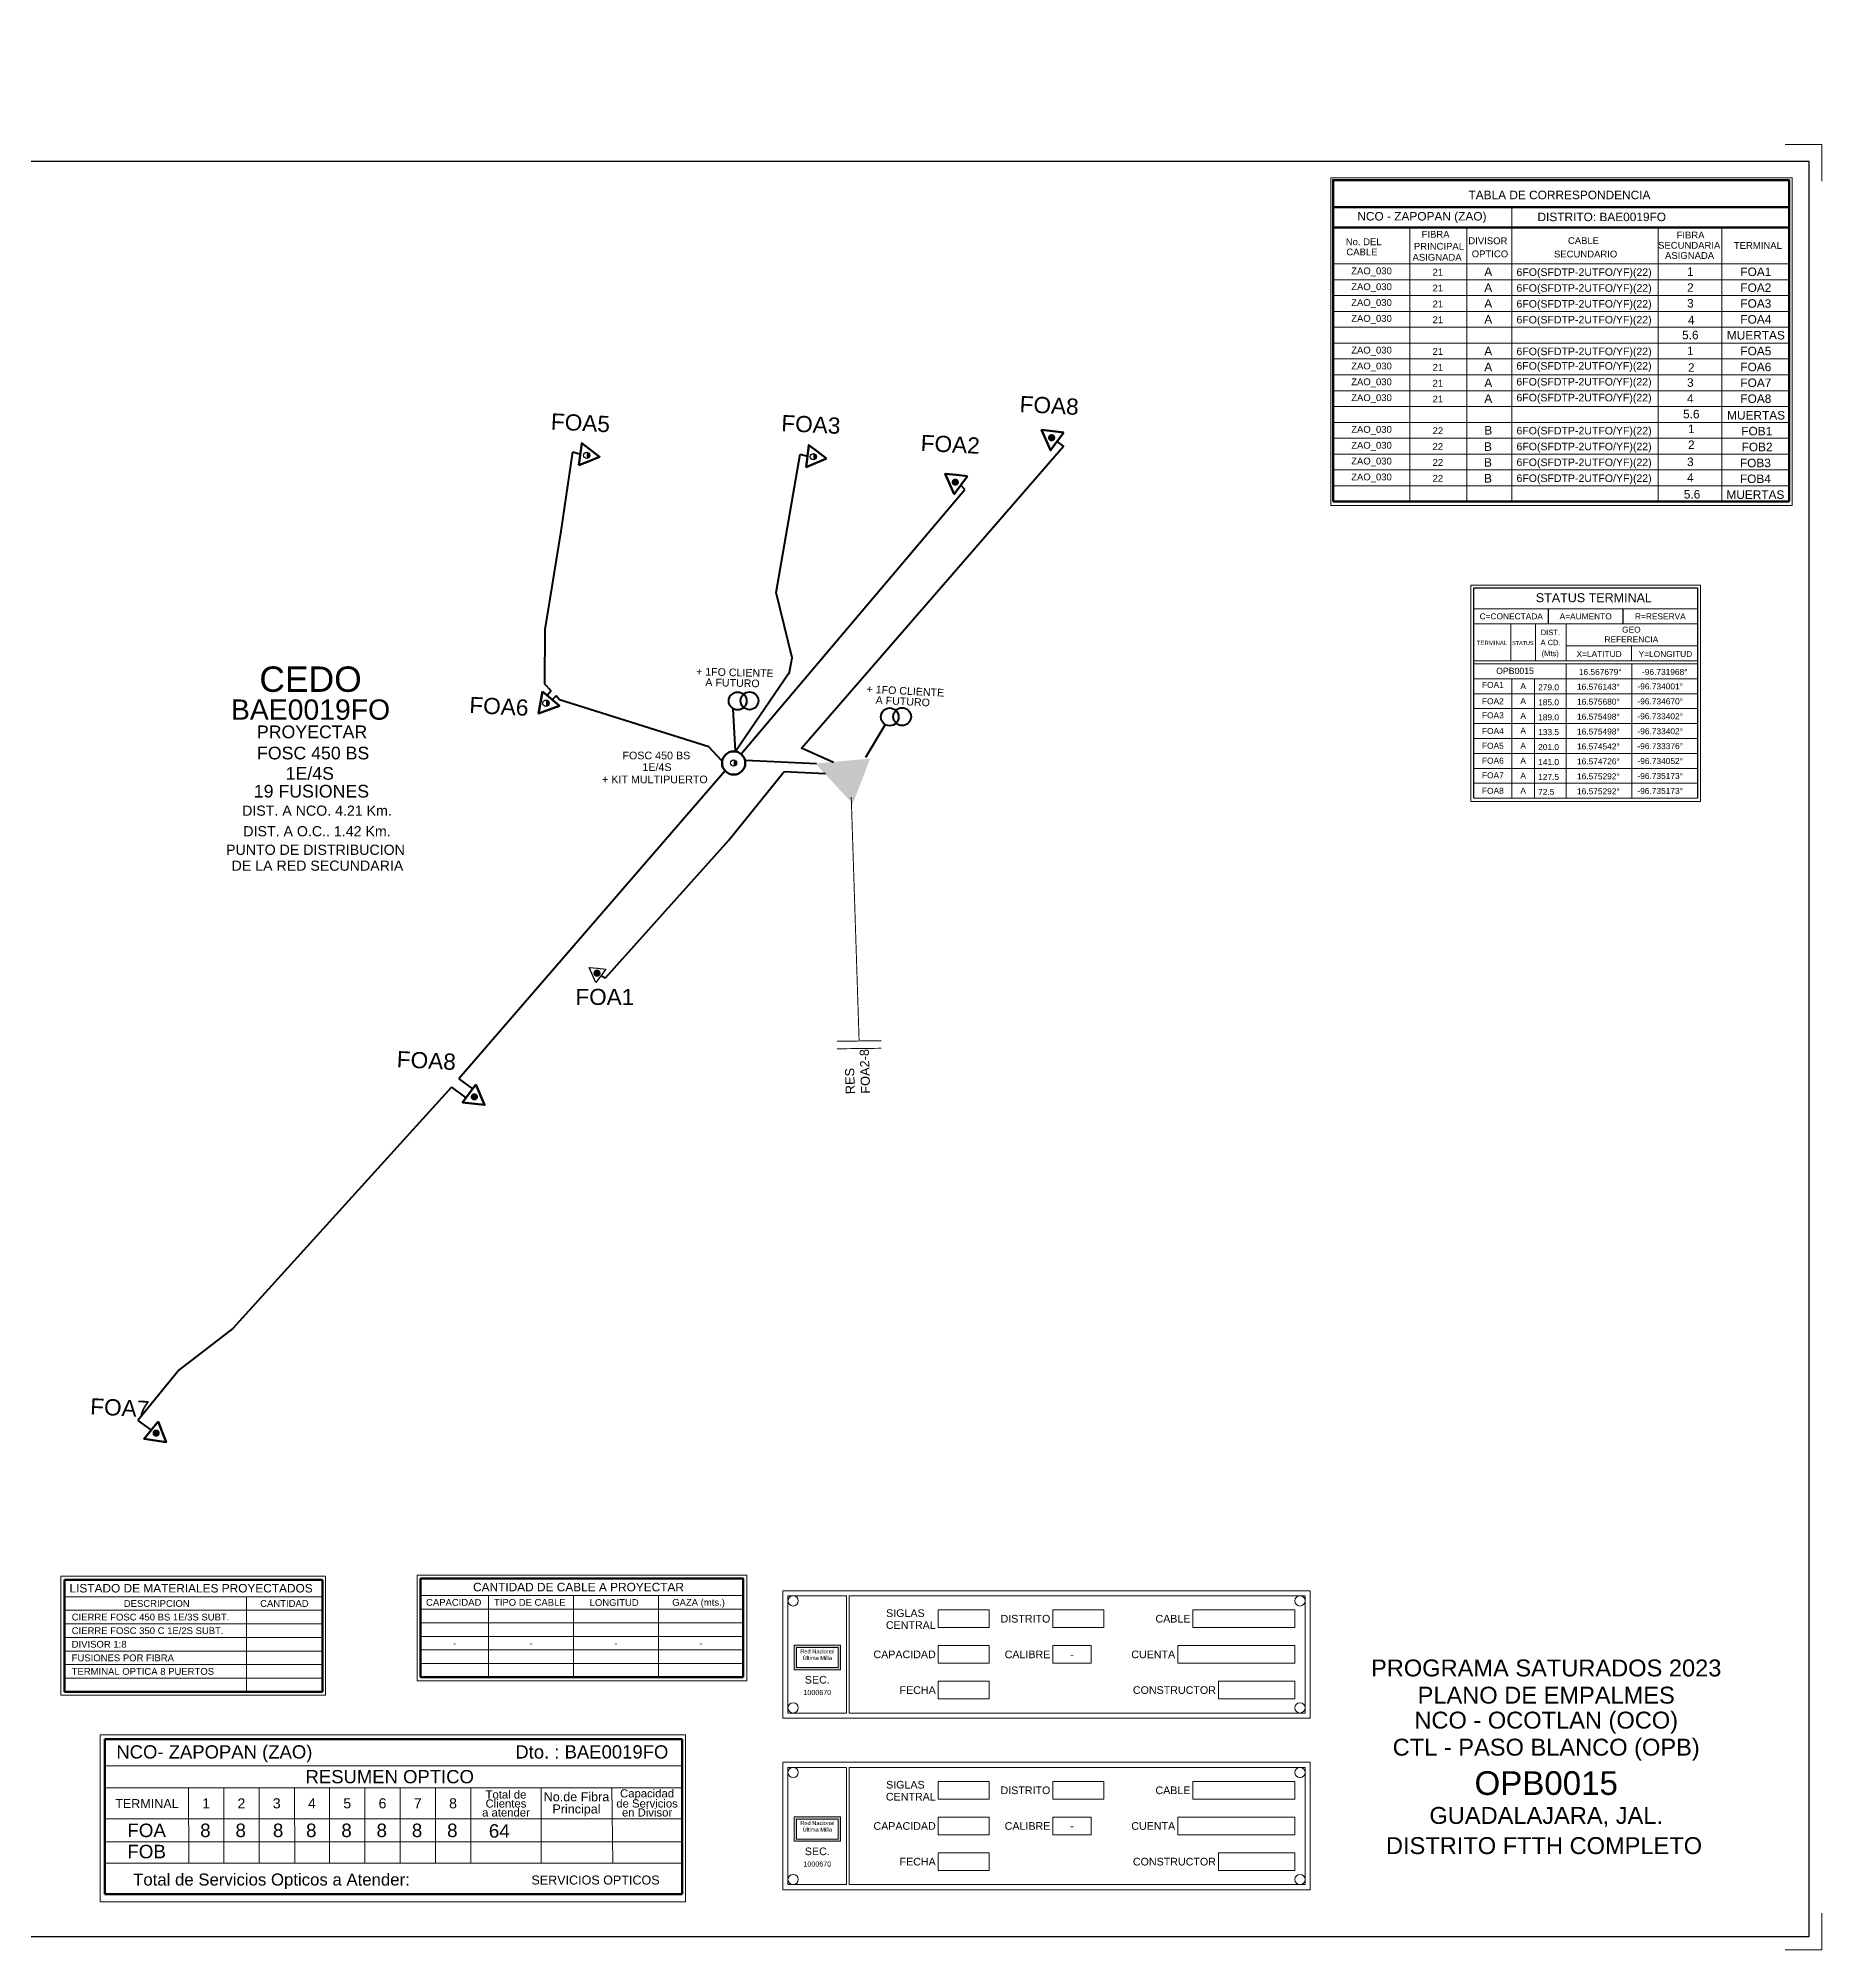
# Model space of a CAD drawing. Header units: millimetres. Extents: x -3867 to -351, y 1591 to 3666.
# Drawn here: x -2594 to -2067, y 1599 to 2164 of the extents above; entities that cross this region are included whole.
import ezdxf
from ezdxf.enums import TextEntityAlignment as Align

# ---------------------------------------------------------------- set-up
doc = ezdxf.new("R2010")
doc.units = ezdxf.units.MM
doc.linetypes.add('TLSIGC_007', pattern=[28, 10, -1, 10, -1, 2, -1, 2, -1])
for name, color, linetype, lineweight in [('APUNTADOR  DE DATOS EXISTENTE', 82, 'Continuous', 20), ('APUNTADOR  DE DATOS PROYECTADA', 1, 'Continuous', 20), ('CABLE EXISTENTE SUBTERRANEO PRINCIPAL', 82, 'Continuous', 40), ('CABLE EXISTENTE SUBTERRANEO SECUNDARIO', 82, 'Continuous', 40), ('CABLE PROYECTADO SUBTERRANEO  SECUNDARIO', 1, 'Continuous', 80), ('CAJA DE EMPALMES EXISTENTE PRINCIPAL', 82, 'Continuous', 30), ('CENTRAL', 6, 'Continuous', 5), ('DISTRITO', 42, 'TLSIGC_007', 60), ('EMPALME PROYECTADO PRINCIPAL', 1, 'Continuous', 5), ('GAZA PROYECTADA', 1, 'Continuous', 60), ('LINEAS DE REFERENCIA Y ACOTACION', 160, 'Continuous', 9), ('MARCO DE CONSTRUCCION', 7, 'Continuous', 5), ('MARCO Y LINEAS DE DATOS', 150, 'Continuous', 20), ('POSTE DE ENERGIA ELECTRICA', 82, 'Continuous', 30), ('POSTES EXISTENTES SECUNDARIOS', 82, 'Continuous', 30), ('TERMINAL EXISTENTE EN POSTE', 82, 'Continuous', 30), ('TERMINAL PROYECTADA EN POSTE', 1, 'Continuous', 60), ('TERMINAL PROYECTADA EN POZO', 1, 'Continuous', 60)]:
    doc.layers.add(name, color=color, linetype=linetype, lineweight=lineweight)
doc.layers.add('CABLE PROYECTADO SUBTERRANEO', color=1, linetype='Continuous')
doc.styles.add('PLACA', font='arial.ttf')
doc.styles.get("Standard").update_dxf_attribs({"font": 'arial.ttf'})

msp = doc.modelspace()

# ---------------------------------------------------------------- hatches: boundary and pattern name
at = {"layer": 'CAJA DE EMPALMES EXISTENTE PRINCIPAL', "lineweight": 25}
h = msp.add_hatch(color=256, dxfattribs=at)
h.dxf.hatch_style = 1
h.paths.add_polyline_path([(-2347.98, 1950.82), (-2364.17, 1949.39), (-2353.14, 1937.45)])
at = {"layer": 'MARCO Y LINEAS DE DATOS', "linetype": 'Continuous', "lineweight": 9}
h = msp.add_hatch(color=256, dxfattribs=at)
h.dxf.hatch_style = 1
h.paths.add_polyline_path([(-2370.44, 1688.64), (-2370.44, 1681.39), (-2356.8, 1681.39), (-2356.8, 1688.64)])
h.paths.add_polyline_path([(-2357.46, 1682.06), (-2369.78, 1682.06), (-2369.78, 1687.98), (-2357.46, 1687.98)], flags=16)
h.paths.add_polyline_path([(-2368.76, 2163.87), (-2358.49, 2163.87), (-2358.49, 2162), (-2368.76, 2162)], flags=9)
h.paths.add_polyline_path([(-2368.53, 2162.22), (-2358.69, 2162.22), (-2358.69, 2160.03), (-2368.53, 2160.03)], flags=9)
h = msp.add_hatch(color=256, dxfattribs=at)
h.dxf.hatch_style = 1
h.paths.add_polyline_path([(-2370.44, 1637.9), (-2370.44, 1630.65), (-2356.8, 1630.65), (-2356.8, 1637.9)])
h.paths.add_polyline_path([(-2357.46, 1631.31), (-2369.78, 1631.31), (-2369.78, 1637.23), (-2357.46, 1637.23)], flags=16)
h.paths.add_polyline_path([(-2368.76, 2113.12), (-2358.49, 2113.12), (-2358.49, 2111.26), (-2368.76, 2111.26)], flags=9)
h.paths.add_polyline_path([(-2368.53, 2111.48), (-2358.69, 2111.48), (-2358.69, 2109.29), (-2368.53, 2109.29)], flags=9)
at = {"layer": 'POSTE DE ENERGIA ELECTRICA'}
for points in [[(-2431.81, 2041.47), (-2431.68, 2041.47), (-2431.56, 2041.44), (-2431.47, 2041.41), (-2431.36, 2041.36), (-2431.23, 2041.27), (-2431.15, 2041.2), (-2431.07, 2041.11), (-2431.01, 2041.01), (-2430.96, 2040.91), (-2430.92, 2040.82), (-2430.89, 2040.71), (-2430.88, 2040.59), (-2430.88, 2040.52), (-2430.89, 2040.39), (-2430.92, 2040.27), (-2430.98, 2040.12), (-2431.04, 2040.02), (-2431.12, 2039.92), (-2431.21, 2039.83), (-2431.28, 2039.78), (-2431.36, 2039.73), (-2431.49, 2039.67), (-2431.61, 2039.63), (-2431.72, 2039.61), (-2431.81, 2039.61)], [(-2364.79, 2041.07), (-2364.67, 2041.06), (-2364.55, 2041.03), (-2364.45, 2041), (-2364.34, 2040.95), (-2364.21, 2040.87), (-2364.13, 2040.8), (-2364.05, 2040.71), (-2363.99, 2040.61), (-2363.94, 2040.5), (-2363.9, 2040.42), (-2363.88, 2040.31), (-2363.86, 2040.19), (-2363.86, 2040.11), (-2363.87, 2039.99), (-2363.9, 2039.86), (-2363.96, 2039.72), (-2364.03, 2039.62), (-2364.1, 2039.52), (-2364.19, 2039.43), (-2364.26, 2039.38), (-2364.34, 2039.33), (-2364.47, 2039.27), (-2364.6, 2039.23), (-2364.7, 2039.21), (-2364.79, 2039.2)], [(-2443.89, 1968.15), (-2443.77, 1968.14), (-2443.65, 1968.11), (-2443.55, 1968.08), (-2443.45, 1968.03), (-2443.31, 1967.94), (-2443.23, 1967.87), (-2443.16, 1967.78), (-2443.09, 1967.69), (-2443.04, 1967.58), (-2443.01, 1967.5), (-2442.98, 1967.39), (-2442.96, 1967.26), (-2442.97, 1967.19), (-2442.97, 1967.07), (-2443, 1966.94), (-2443.06, 1966.8), (-2443.13, 1966.7), (-2443.2, 1966.6), (-2443.29, 1966.51), (-2443.37, 1966.46), (-2443.44, 1966.4), (-2443.57, 1966.34), (-2443.7, 1966.31), (-2443.81, 1966.29), (-2443.89, 1966.28)], [(-2388.35, 1950.46), (-2388.23, 1950.45), (-2388.11, 1950.42), (-2388.01, 1950.39), (-2387.91, 1950.35), (-2387.77, 1950.26), (-2387.69, 1950.19), (-2387.62, 1950.1), (-2387.55, 1950), (-2387.5, 1949.89), (-2387.47, 1949.81), (-2387.44, 1949.7), (-2387.42, 1949.58), (-2387.43, 1949.5), (-2387.43, 1949.38), (-2387.46, 1949.25), (-2387.52, 1949.11), (-2387.59, 1949.01), (-2387.66, 1948.91), (-2387.75, 1948.82), (-2387.83, 1948.77), (-2387.9, 1948.72), (-2388.03, 1948.66), (-2388.16, 1948.62), (-2388.27, 1948.6), (-2388.35, 1948.59)]]:
    msp.add_hatch(color=256, dxfattribs=at).paths.add_polyline_path(points)
at = {"layer": 'POSTES EXISTENTES SECUNDARIOS'}
h = msp.add_hatch(color=1, dxfattribs=at)
edge = h.paths.add_edge_path()
edge.add_arc((-2294.31, 2045.73), 1.08, 0, 360)
h = msp.add_hatch(color=256, dxfattribs=at)
edge = h.paths.add_edge_path()
edge.add_arc((-2322.81, 2032.57), 1.08, 350.7705, 710.7705)
h = msp.add_hatch(color=256, dxfattribs=at)
edge = h.paths.add_edge_path()
edge.add_arc((-2428.77, 1887.38), 1.08, 0, 360)
h = msp.add_hatch(color=256, dxfattribs=at)
edge = h.paths.add_edge_path()
edge.add_arc((-2465.05, 1850.81), 1.08, 50.786, 410.786)
h = msp.add_hatch(color=256, dxfattribs=at)
edge = h.paths.add_edge_path()
edge.add_arc((-2559.17, 1751.36), 1.08, 47.9332, 407.9332)

# ---------------------------------------------------------------- linework, layer by layer
at = {"linetype": 'Continuous', "lineweight": 30}
for p, q in [((-2147.32, 1990.69), (-2147.32, 1995.1)), ((-2125.31, 1990.69), (-2125.31, 1995.1))]:
    msp.add_line(p, q, dxfattribs=at)
msp.add_lwpolyline([(-2169.39, 1939.1), (-2169.4, 2001.29), (-2103.25, 2001.29), (-2103.25, 1939.1)], dxfattribs=at)
at = {"color": 7, "linetype": 'Continuous', "lineweight": 20}
for points in [[(-2373.79, 1667.09), (-2217.84, 1667.09), (-2217.84, 1704.76), (-2373.79, 1704.76)], [(-2373.79, 1616.34), (-2217.84, 1616.34), (-2217.84, 1654.01), (-2373.79, 1654.01)]]:
    msp.add_lwpolyline(points, close=True, dxfattribs=at)
at = {"color": 5, "linetype": 'Continuous', "lineweight": 15}
for points in [[(-2354.96, 1668.59), (-2372.29, 1668.59), (-2372.29, 1703.25), (-2354.96, 1703.25)], [(-2354.21, 1668.59), (-2219.35, 1668.59), (-2219.35, 1703.25), (-2354.21, 1703.25)], [(-2327.84, 1699.11), (-2312.77, 1699.11), (-2312.77, 1693.83), (-2327.84, 1693.83)], [(-2293.94, 1699.11), (-2278.87, 1699.11), (-2278.87, 1693.83), (-2293.94, 1693.83)], [(-2252.5, 1699.11), (-2222.36, 1699.11), (-2222.36, 1693.83), (-2252.5, 1693.83)], [(-2327.84, 1688.56), (-2312.77, 1688.56), (-2312.77, 1683.28), (-2327.84, 1683.28)], [(-2293.94, 1688.56), (-2282.63, 1688.56), (-2282.63, 1683.28), (-2293.94, 1683.28)], [(-2257.02, 1688.56), (-2222.36, 1688.56), (-2222.36, 1683.28), (-2257.02, 1683.28)], [(-2327.84, 1678.01), (-2312.77, 1678.01), (-2312.77, 1672.74), (-2327.84, 1672.74)], [(-2244.97, 1678.01), (-2222.36, 1678.01), (-2222.36, 1672.74), (-2244.97, 1672.74)], [(-2354.96, 1617.85), (-2372.29, 1617.85), (-2372.29, 1652.51), (-2354.96, 1652.51)], [(-2354.21, 1617.85), (-2219.35, 1617.85), (-2219.35, 1652.51), (-2354.21, 1652.51)], [(-2327.84, 1648.36), (-2312.77, 1648.36), (-2312.77, 1643.09), (-2327.84, 1643.09)], [(-2293.94, 1648.36), (-2278.87, 1648.36), (-2278.87, 1643.09), (-2293.94, 1643.09)], [(-2252.5, 1648.36), (-2222.36, 1648.36), (-2222.36, 1643.09), (-2252.5, 1643.09)], [(-2327.84, 1637.81), (-2312.77, 1637.81), (-2312.77, 1632.54), (-2327.84, 1632.54)], [(-2293.94, 1637.81), (-2282.63, 1637.81), (-2282.63, 1632.54), (-2293.94, 1632.54)], [(-2257.02, 1637.81), (-2222.36, 1637.81), (-2222.36, 1632.54), (-2257.02, 1632.54)], [(-2327.84, 1627.27), (-2312.77, 1627.27), (-2312.77, 1621.99), (-2327.84, 1621.99)], [(-2244.97, 1627.27), (-2222.36, 1627.27), (-2222.36, 1621.99), (-2244.97, 1621.99)]]:
    msp.add_lwpolyline(points, close=True, dxfattribs=at)
for centre in [(-2370.78, 1701.74), (-2370.78, 1670.1), (-2370.78, 1651), (-2370.78, 1619.36)]:
    msp.add_circle(centre, 1.51, dxfattribs=at)
at = {"color": 5, "linetype": 'Continuous', "lineweight": 0}
for centre in [(-2220.86, 1701.74), (-2220.86, 1670.1), (-2220.86, 1651), (-2220.86, 1619.36)]:
    msp.add_circle(centre, 1.51, dxfattribs=at)
at = {"layer": 'CABLE EXISTENTE SUBTERRANEO PRINCIPAL', "lineweight": 20, "ltscale": 8, "const_width": 0.283}
for points in [[(-2353.58, 1939.45), (-2353.58, 1939.45), (-2351.25, 1867.32)], [(-2344.7, 1867.4), (-2357.79, 1867.24)], [(-2344.67, 1865.17), (-2357.76, 1865.01)]]:
    msp.add_lwpolyline(points, dxfattribs=at)
at = {"layer": 'CABLE EXISTENTE SUBTERRANEO SECUNDARIO'}
for p, q in [((-2389.88, 1926.66), (-2373.4, 1947.05)), ((-2373.4, 1947.05), (-2361.23, 1946.45))]:
    msp.add_line(p, q, dxfattribs=at)
for points in [[(-2389.88, 1926.66), (-2426.35, 1885.87)], [(-2426.35, 1885.87), (-2427.66, 1886.59)]]:
    msp.add_lwpolyline(points, dxfattribs=at)
at = {"layer": 'CABLE PROYECTADO SUBTERRANEO  SECUNDARIO', "lineweight": 40, "ltscale": 8}
for points in [[(-2442.32, 1970.85), (-2444.22, 1972.82), (-2444.09, 1989.06), (-2439.41, 2018.1), (-2435.9, 2041.51)], [(-2435.9, 2041.51), (-2433.68, 2040.87)], [(-2371.94, 1975.91), (-2371.06, 1980.6), (-2375.74, 1999.92), (-2368.72, 2040.9)], [(-2368.72, 2040.9), (-2366.53, 2040.29)], [(-2358.8, 1949.67), (-2368.29, 1953.9), (-2290.78, 2043.23), (-2292.68, 2044.63)], [(-2386.14, 1952.21), (-2319.96, 2030.42)], [(-2319.96, 2030.42), (-2321.17, 2031.73)], [(-2387.78, 1953.07), (-2371.9, 1976.33)], [(-2442.32, 1970.85), (-2443.51, 1969.53)], [(-2440.9, 1969.37), (-2442.08, 1968.21)], [(-2391.99, 1950.23), (-2395.74, 1954.35), (-2439.83, 1968.25), (-2440.9, 1969.37)], [(-2363.85, 1949.24), (-2384.86, 1950.29)], [(-2390.82, 1947.23), (-2469.68, 1856.12)], [(-2469.68, 1856.12), (-2465.63, 1853.13)], [(-2471.84, 1853.66), (-2536.48, 1782.29), (-2552.4, 1770.11), (-2564.58, 1755.13)], [(-2471.84, 1853.66), (-2467.57, 1850.48)], [(-2564.58, 1755.13), (-2560.63, 1752.28)]]:
    msp.add_lwpolyline(points, dxfattribs=at)
at = {"layer": 'EMPALME PROYECTADO PRINCIPAL', "lineweight": 100, "ltscale": 8}
msp.add_circle((-2388.35, 1949.53), 3.44, dxfattribs=at)
at = {"layer": 'GAZA PROYECTADA', "lineweight": 40, "ltscale": 8}
for points in [[(-2387.78, 1953.07), (-2388.55, 1965.53)], [(-2349.27, 1951.21), (-2343.59, 1960.83)]]:
    msp.add_lwpolyline(points, dxfattribs=at)
for centre in [(-2387.16, 1967.88), (-2383.68, 1967.93), (-2342.19, 1963.17), (-2338.53, 1963.23)]:
    msp.add_circle(centre, 2.63, dxfattribs=at)
at = {"layer": 'MARCO DE CONSTRUCCION', "color": 7, "linetype": 'Continuous', "lineweight": 50}
for p, q in [((-2211.09, 2113.89), (-2076.18, 2113.89)), ((-2211.09, 2107.85), (-2076.18, 2107.85)), ((-2211.09, 2026.82), (-2076.18, 2026.82)), ((-2586.32, 1708), (-2510, 1708)), ((-2586.32, 1674.86), (-2586.32, 1708)), ((-2510, 1708), (-2510, 1674.86)), ((-2586.32, 1674.86), (-2510, 1674.86)), ((-2403.54, 1660.81), (-2574.36, 1660.81)), ((-2574.36, 1660.81), (-2574.36, 1614.99)), ((-2403.54, 1614.99), (-2403.54, 1660.81)), ((-2574.36, 1614.99), (-2403.54, 1614.99))]:
    msp.add_line(p, q, dxfattribs=at)
at = {"layer": 'MARCO DE CONSTRUCCION'}
for p, q in [((-2158.18, 2113.89), (-2158.18, 2026.82)), ((-2188.32, 2107.85), (-2188.32, 2026.82)), ((-2171.53, 2107.85), (-2171.53, 2026.82)), ((-2114.94, 2107.85), (-2114.94, 2026.82)), ((-2096.07, 2107.85), (-2096.07, 2026.82)), ((-2211.09, 2097.13), (-2081.16, 2097.13)), ((-2211.09, 2097.13), (-2076.18, 2097.13)), ((-2211.09, 2092.45), (-2081.16, 2092.45)), ((-2211.09, 2092.45), (-2076.18, 2092.45)), ((-2211.09, 2087.76), (-2076.18, 2087.76)), ((-2211.09, 2083.07), (-2076.18, 2083.07)), ((-2211.09, 2078.38), (-2076.18, 2078.38)), ((-2211.09, 2073.7), (-2076.18, 2073.7)), ((-2211.09, 2069.01), (-2076.18, 2069.01)), ((-2211.09, 2064.32), (-2076.18, 2064.32)), ((-2211.09, 2059.63), (-2081.16, 2059.63)), ((-2211.09, 2059.63), (-2076.18, 2059.63)), ((-2211.09, 2054.94), (-2076.18, 2054.94)), ((-2211.09, 2050.26), (-2076.18, 2050.26)), ((-2211.09, 2045.57), (-2076.18, 2045.57)), ((-2211.09, 2040.88), (-2076.18, 2040.88)), ((-2211.09, 2036.19), (-2076.18, 2036.19)), ((-2211.09, 2031.5), (-2076.18, 2031.5)), ((-2211.76, 2025.68), (-2075.33, 2025.68)), ((-2169.42, 1990.69), (-2103.25, 1990.69)), ((-2169.41, 1995.1), (-2103.24, 1995.1)), ((-2158.5, 1990.69), (-2158.5, 1979.73)), ((-2151.21, 1990.69), (-2151.21, 1979.73)), ((-2142.12, 1990.69), (-2142.12, 1979.73)), ((-2169.4, 1979.73), (-2103.25, 1979.73)), ((-2169.4, 1978.85), (-2103.25, 1978.85)), ((-2148.99, 1979.73), (-2148.99, 1979.73)), ((-2142.12, 1984.15), (-2103.25, 1984.15)), ((-2142.1, 1978.85), (-2142.1, 1939.1)), ((-2122.85, 1984.15), (-2122.85, 1979.73)), ((-2122.67, 1939.1), (-2122.67, 1978.85)), ((-2122.67, 1978.85), (-2103.25, 1978.85)), ((-2122.67, 1974.87), (-2122.67, 1978.85)), ((-2169.4, 1974.43), (-2103.25, 1974.43)), ((-2158.21, 1974.43), (-2158.21, 1939.1)), ((-2151.47, 1939.1), (-2151.47, 1974.43)), ((-2103.25, 1974.43), (-2122.67, 1974.43)), ((-2169.4, 1970.01), (-2103.25, 1970.01)), ((-2169.4, 1965.6), (-2103.25, 1965.6)), ((-2169.4, 1961.18), (-2103.25, 1961.18)), ((-2169.4, 1956.77), (-2103.25, 1956.77)), ((-2169.4, 1952.35), (-2103.25, 1952.35)), ((-2169.4, 1947.93), (-2103.25, 1947.93)), ((-2142.1, 1944.87), (-2142.1, 1939.1)), ((-2122.67, 1939.1), (-2122.67, 1944.87)), ((-2169.4, 1943.52), (-2103.25, 1943.52)), ((-2169.39, 1939.1), (-2103.25, 1939.1)), ((-2158.21, 1940.45), (-2158.21, 1939.1)), ((-2151.47, 1939.1), (-2151.47, 1940.45)), ((-2170.31, 1938.18), (-2102.37, 1938.18))]:
    msp.add_line(p, q, dxfattribs=at)
at = {"layer": 'MARCO DE CONSTRUCCION', "color": 7, "linetype": 'Continuous', "lineweight": 5}
for p, q in [((-2587.32, 1709.01), (-2517.01, 1709.01)), ((-2587.32, 1709.01), (-2509.07, 1709.01)), ((-2587.32, 1673.85), (-2587.32, 1709.01)), ((-2586.32, 1708), (-2516, 1708)), ((-2509.07, 1709.01), (-2509.07, 1673.85)), ((-2480.93, 1708.34), (-2385.51, 1708.34)), ((-2586.32, 1702.98), (-2510, 1702.98)), ((-2480.93, 1703.31), (-2385.51, 1703.31)), ((-2460.84, 1703.31), (-2460.84, 1679.2)), ((-2435.73, 1703.31), (-2435.73, 1679.2)), ((-2410.62, 1703.31), (-2410.62, 1679.2)), ((-2586.32, 1698.96), (-2516, 1698.96)), ((-2586.32, 1698.96), (-2516, 1698.96)), ((-2586.32, 1698.96), (-2510, 1698.96)), ((-2480.93, 1699.29), (-2385.51, 1699.29)), ((-2480.93, 1699.29), (-2385.51, 1699.29)), ((-2586.32, 1694.95), (-2516, 1694.95)), ((-2586.32, 1694.95), (-2516, 1694.95)), ((-2586.32, 1694.95), (-2510, 1694.95)), ((-2586.32, 1690.93), (-2510, 1690.93)), ((-2480.93, 1695.28), (-2385.51, 1695.28)), ((-2480.93, 1691.26), (-2385.51, 1691.26)), ((-2586.32, 1686.91), (-2510, 1686.91)), ((-2480.93, 1687.24), (-2385.51, 1687.24)), ((-2586.32, 1682.89), (-2510, 1682.89)), ((-2480.93, 1683.22), (-2385.51, 1683.22)), ((-2480.93, 1683.22), (-2385.51, 1683.22)), ((-2480.93, 1679.2), (-2385.51, 1679.2)), ((-2509.07, 1673.85), (-2587.32, 1673.85)), ((-2586.32, 1678.87), (-2510, 1678.87)), ((-2575.69, 1662.14), (-2402.57, 1662.14)), ((-2575.69, 1612.76), (-2575.69, 1662.14)), ((-2402.57, 1662.14), (-2402.57, 1612.76)), ((-2402.57, 1612.76), (-2575.69, 1612.76))]:
    msp.add_line(p, q, dxfattribs=at)
at = {"layer": 'MARCO DE CONSTRUCCION', "color": 0, "linetype": 'Continuous', "lineweight": 5}
msp.add_line((-2532.49, 1702.98), (-2532.49, 1674.86), dxfattribs=at)
at = {"layer": 'MARCO DE CONSTRUCCION', "color": 7, "linetype": 'Continuous'}
for p, q in [((-2574.36, 1652.98), (-2403.54, 1652.98)), ((-2574.36, 1646.46), (-2403.54, 1646.46)), ((-2549.51, 1624.23), (-2549.59, 1646.46)), ((-2539.16, 1624.23), (-2539.16, 1646.46)), ((-2528.72, 1624.23), (-2528.72, 1646.46)), ((-2518.12, 1624.23), (-2518.29, 1646.46)), ((-2507.86, 1624.23), (-2507.86, 1646.46)), ((-2497.43, 1624.23), (-2497.43, 1646.46)), ((-2487, 1624.23), (-2487, 1646.46)), ((-2476.57, 1624.23), (-2476.57, 1646.46)), ((-2466.13, 1624.23), (-2466.13, 1646.46)), ((-2445.27, 1624.23), (-2445.27, 1646.46)), ((-2424.1, 1624.23), (-2424.41, 1646.46)), ((-2574.36, 1637.29), (-2403.54, 1637.29)), ((-2574.36, 1630.5), (-2403.54, 1630.5)), ((-2574.36, 1624.23), (-2403.54, 1624.23))]:
    msp.add_line(p, q, dxfattribs=at)
at = {"layer": 'MARCO DE CONSTRUCCION'}
for points in [[(-2077.35, 2132.42), (-2066.53, 2132.42), (-2066.53, 2121.6)], [(-2211.76, 2025.68), (-2211.76, 2122.58), (-2075.33, 2122.58), (-2075.33, 2025.68)], [(-2077.35, 1598.57), (-2066.53, 1598.57), (-2066.53, 1609.39)]]:
    msp.add_lwpolyline(points, dxfattribs=at)
at = {"layer": 'MARCO DE CONSTRUCCION', "color": 7, "linetype": 'Continuous', "lineweight": 30}
msp.add_lwpolyline([(-2870.15, 1864.96), (-2891.72, 1864.96), (-2891.72, 1602.5), (-2870.15, 1602.5), (-2870.15, 1864.96), (-2870.15, 1602.5), (-2070.22, 1602.5), (-2070.22, 2127.42), (-2880.93, 2127.42), (-2880.93, 1864.96)], dxfattribs=at)
at = {"layer": 'MARCO DE CONSTRUCCION', "color": 7, "linetype": 'Continuous', "lineweight": 50}
msp.add_lwpolyline([(-2211.09, 2026.82), (-2211.09, 2121.91), (-2076.18, 2121.91), (-2076.18, 2026.82)], dxfattribs=at)
at = {"layer": 'MARCO DE CONSTRUCCION', "color": 7, "linetype": 'Continuous', "lineweight": 5}
msp.add_lwpolyline([(-2170.31, 1938.18), (-2170.28, 2002.17), (-2102.36, 2002.17), (-2102.37, 1938.18)], dxfattribs=at)
msp.add_lwpolyline([(-2384.5, 1709.34), (-2384.5, 1678.15), (-2481.94, 1678.15), (-2481.94, 1709.34)], close=True, dxfattribs=at)
at = {"layer": 'MARCO DE CONSTRUCCION', "color": 7, "linetype": 'Continuous', "lineweight": 50}
msp.add_lwpolyline([(-2385.51, 1679.2), (-2480.93, 1679.2), (-2480.93, 1708.34), (-2385.51, 1708.34)], close=True, dxfattribs=at)
at = {"layer": 'MARCO Y LINEAS DE DATOS', "linetype": 'Continuous', "lineweight": 9}
for points in [[(-2370.44, 1688.64), (-2356.8, 1688.64), (-2356.8, 1681.39), (-2370.44, 1681.39)], [(-2357.46, 1682.06), (-2369.78, 1682.06), (-2369.78, 1687.98), (-2357.46, 1687.98)], [(-2370.44, 1637.9), (-2356.8, 1637.9), (-2356.8, 1630.65), (-2370.44, 1630.65)], [(-2357.46, 1631.31), (-2369.78, 1631.31), (-2369.78, 1637.23), (-2357.46, 1637.23)]]:
    msp.add_lwpolyline(points, close=True, dxfattribs=at)
at = {"layer": 'POSTE DE ENERGIA ELECTRICA'}
for centre in [(-2431.81, 2040.54), (-2364.79, 2040.14), (-2443.89, 1967.21), (-2388.35, 1949.53)]:
    msp.add_circle(centre, 0.932, dxfattribs=at)
at = {"layer": 'TERMINAL EXISTENTE EN POSTE'}
msp.add_lwpolyline([(-2426.21, 1888.58), (-2429.12, 1884.59), (-2431.13, 1889.1), (-2428.66, 1888.84), (-2426.21, 1888.58)], dxfattribs=at)
at = {"layer": 'TERMINAL PROYECTADA EN POSTE'}
for points in [[(-2290.71, 2047.27), (-2294.65, 2042), (-2297.26, 2048.03), (-2293.98, 2047.65), (-2290.71, 2047.27)], [(-2434.14, 2037.62), (-2433.22, 2044.12), (-2428.03, 2040.08), (-2431.09, 2038.84), (-2434.14, 2037.62)], [(-2360.87, 2039.62), (-2366.9, 2037.02), (-2366.15, 2043.55), (-2363.5, 2041.58), (-2360.87, 2039.62)], [(-2319.23, 2034.37), (-2323.12, 2029.08), (-2325.77, 2035.09), (-2322.49, 2034.73), (-2319.23, 2034.37)], [(-2444.92, 1970.64), (-2439.9, 1966.41), (-2446.07, 1964.16), (-2445.5, 1967.41), (-2444.92, 1970.64)], [(-2464.65, 1854.46), (-2462.01, 1848.44), (-2468.54, 1849.14), (-2466.6, 1851.81), (-2464.65, 1854.46)], [(-2558.56, 1754.82), (-2556.22, 1748.68), (-2562.71, 1749.71), (-2560.63, 1752.28), (-2558.56, 1754.82)]]:
    msp.add_lwpolyline(points, dxfattribs=at)

# ---------------------------------------------------------------- texts
at = {"color": 7, "linetype": 'Continuous', "lineweight": 0, "style": 'PLACA'}
for s, height, p in [('SIGLAS', 2.26, (-2331.86, 1698.12)), ('DISTRITO', 2.26, (-2294.69, 1696.47)), ('CABLE', 2.26, (-2253.25, 1696.47)), ('CENTRAL', 2.26, (-2328.59, 1694.59)), ('CAPACIDAD', 2.26, (-2328.59, 1685.92)), ('CALIBRE', 2.26, (-2294.69, 1685.92)), ('CUENTA', 2.26, (-2257.77, 1685.92)), ('FECHA', 2.26, (-2328.59, 1675.37)), ('CONSTRUCTOR', 2.2602, (-2245.72, 1675.37)), ('SIGLAS', 2.26, (-2331.86, 1647.38)), ('DISTRITO', 2.26, (-2294.69, 1645.73)), ('CABLE', 2.26, (-2253.25, 1645.73)), ('CENTRAL', 2.26, (-2328.59, 1643.84)), ('CAPACIDAD', 2.26, (-2328.59, 1635.18)), ('CALIBRE', 2.26, (-2294.69, 1635.18)), ('CUENTA', 2.26, (-2257.77, 1635.18)), ('FECHA', 2.26, (-2328.59, 1624.63)), ('CONSTRUCTOR', 2.2602, (-2245.72, 1624.63))]:
    msp.add_text(s, height=height, dxfattribs=at).set_placement(p, align=Align.MIDDLE_RIGHT)
at = {"color": 7, "linetype": 'Continuous'}
for s, p in [('Red Nacional', (-2363.62, 1686.83)), ('Última Milla', (-2363.62, 1685.02)), ('Red Nacional', (-2363.62, 1636.08)), ('Última Milla', (-2363.62, 1634.27))]:
    msp.add_text(s, height=1.2054, dxfattribs=at).set_placement(p, align=Align.MIDDLE)
at = {"color": 7, "linetype": 'Continuous', "lineweight": 0, "style": 'PLACA'}
for s, height, p in [('-', 2.26, (-2288.28, 1685.92)), ('SEC.', 2.26, (-2363.62, 1678.43)), ('1000670', 1.507, (-2363.62, 1674.66)), ('-', 2.26, (-2288.28, 1635.18)), ('SEC.', 2.26, (-2363.62, 1627.68)), ('1000670', 1.507, (-2363.62, 1623.92))]:
    msp.add_text(s, height=height, dxfattribs=at).set_placement(p, align=Align.MIDDLE)
at = {"layer": 'APUNTADOR  DE DATOS EXISTENTE', "color": 1, "linetype": 'Continuous'}
for s, height, p in [('FOA', 3.984, (-2561.98, 1633.89)), ('8', 3.98, (-2534.15, 1633.89)), ('8', 3.98, (-2523.08, 1633.89)), ('8', 3.98, (-2513.29, 1633.89)), ('8', 3.98, (-2502.86, 1633.89)), ('8', 3.98, (-2492.43, 1633.89)), ('8', 3.98, (-2481.99, 1633.89)), ('8', 3.98, (-2471.56, 1633.89)), ('FOB', 3.984, (-2561.98, 1627.62))]:
    msp.add_text(s, height=height, dxfattribs=at).set_placement(p, align=Align.MIDDLE)
at = {"layer": 'APUNTADOR  DE DATOS EXISTENTE', "color": 3, "linetype": 'Continuous'}
msp.add_text('8', height=3.98, dxfattribs=at).set_placement((-2544.59, 1633.89), align=Align.MIDDLE)
at = {"layer": 'APUNTADOR  DE DATOS EXISTENTE', "color": 1, "linetype": 'Continuous'}
msp.add_text('64', height=3.984, dxfattribs=at).set_placement((-2457.67, 1633.72), align=Align.MIDDLE_CENTER)
at = {"layer": 'APUNTADOR  DE DATOS PROYECTADA'}
msp.add_text('CEDO', height=7.506, rotation=0, dxfattribs=at).set_placement((-2513.5, 1974.33), align=Align.MIDDLE)
for s, height, p in [('FOSC 450 BS', 2.2676, (-2421.26, 1950.62)), ('+ KIT MULTIPUERTO', 2.2676, (-2427.27, 1943.54)), ('1E/4S', 2.268, (-2415.36, 1947.18))]:
    msp.add_text(s, height=height, dxfattribs=at).set_placement(p)
at = {"layer": 'CABLE PROYECTADO SUBTERRANEO'}
for s, height, p in [('ZAO_030', 2.009, (-2199.7, 2094.79)), ('21', 2.009, (-2180.08, 2094.69)), ('A', 2.51, (-2165.17, 2094.79)), ('1', 2.51, (-2105.4, 2094.85)), ('FOA1', 2.511, (-2086.03, 2094.79)), ('ZAO_030', 2.009, (-2199.7, 2090.1)), ('ZAO_030', 2.009, (-2199.7, 2085.42)), ('21', 2.009, (-2180.08, 2090)), ('21', 2.009, (-2180.08, 2085.31)), ('A', 2.51, (-2165.17, 2090.1)), ('A', 2.51, (-2165.17, 2085.42)), ('3', 2.51, (-2105.4, 2085.48)), ('2', 2.51, (-2105.4, 2090.16)), ('FOA2', 2.511, (-2086.03, 2090.1)), ('FOA3', 2.511, (-2086.03, 2085.42)), ('ZAO_030', 2.009, (-2199.7, 2080.73)), ('21', 2.009, (-2180.08, 2080.62)), ('A', 2.51, (-2165.17, 2080.73)), ('4', 2.51, (-2105.12, 2080.56)), ('FOA4', 2.511, (-2086.03, 2080.73)), ('5.6', 2.511, (-2105.4, 2076.1)), ('MUERTAS', 2.511, (-2086.03, 2076.04)), ('ZAO_030', 2.009, (-2199.7, 2071.35)), ('21', 2.009, (-2180.08, 2071.25)), ('A', 2.51, (-2165.17, 2071.35)), ('1', 2.51, (-2105.4, 2071.41)), ('FOA5', 2.511, (-2086.03, 2071.35)), ('ZAO_030', 2.009, (-2199.7, 2066.66)), ('21', 2.009, (-2180.08, 2066.56)), ('A', 2.51, (-2165.17, 2066.66)), ('3', 2.51, (-2105.4, 2062.04)), ('2', 2.51, (-2105.12, 2066.5)), ('FOA6', 2.511, (-2086.03, 2066.66)), ('ZAO_030', 2.009, (-2199.7, 2061.98)), ('ZAO_030', 2.009, (-2199.7, 2057.29)), ('21', 2.009, (-2180.08, 2061.87)), ('21', 2.009, (-2180.08, 2057.18)), ('A', 2.51, (-2165.17, 2061.98)), ('A', 2.51, (-2165.17, 2057.29)), ('4', 2.51, (-2105.4, 2057.35)), ('FOA7', 2.511, (-2086.03, 2061.98)), ('FOA8', 2.511, (-2086.03, 2057.29)), ('5.6', 2.511, (-2105.12, 2052.72)), ('MUERTAS', 2.511, (-2085.96, 2052.37)), ('ZAO_030', 2.009, (-2199.7, 2047.91)), ('22', 2.009, (-2180.08, 2047.81)), ('B', 2.51, (-2165.17, 2047.91)), ('1', 2.51, (-2105.12, 2048.34)), ('FOB1', 2.511, (-2085.76, 2047.68)), ('ZAO_030', 2.009, (-2199.7, 2043.22)), ('22', 2.009, (-2180.08, 2043.12)), ('B', 2.51, (-2165.25, 2043.1)), ('2', 2.51, (-2105.11, 2043.66)), ('FOB2', 2.511, (-2085.66, 2043)), ('ZAO_030', 2.009, (-2199.7, 2038.54)), ('ZAO_030', 2.009, (-2199.7, 2033.85)), ('22', 2.009, (-2180.08, 2038.43)), ('B', 2.51, (-2165.25, 2038.42)), ('4', 2.51, (-2105.4, 2033.91)), ('3', 2.51, (-2105.4, 2038.6)), ('FOB3', 2.511, (-2086.16, 2038.26)), ('22', 2.009, (-2180.08, 2033.74)), ('B', 2.51, (-2165.25, 2033.73)), ('5.6', 2.511, (-2104.9, 2028.99)), ('MUERTAS', 2.511, (-2086.16, 2028.89)), ('FOB4', 2.511, (-2086.16, 2033.58))]:
    msp.add_text(s, height=height, dxfattribs=at).set_placement(p, align=Align.MIDDLE)
for p in [(-2156.83, 2093.58), (-2156.83, 2088.89), (-2156.83, 2084.21), (-2156.83, 2079.52), (-2156.83, 2070.14), (-2156.85, 2065.86), (-2156.85, 2061.17), (-2156.85, 2056.48), (-2156.83, 2046.7), (-2156.83, 2042.02), (-2156.83, 2037.33), (-2156.83, 2032.64)]:
    msp.add_text('6FO(SFDTP-2UTFO/YF)(22)', height=2.2306, dxfattribs=at).set_placement(p)
for s, height, p in [('PROYECTAR', 3.753, (-2513.05, 1958.75)), ('FOSC 450 BS', 3.7528, (-2512.73, 1952.48)), ('1E/4S', 3.753, (-2513.71, 1946.53)), ('19 FUSIONES', 3.7528, (-2513.24, 1941.2))]:
    msp.add_text(s, height=height, rotation=0, dxfattribs=at).set_placement(p, align=Align.MIDDLE)
at = {"layer": 'CABLE PROYECTADO SUBTERRANEO', "color": 1, "linetype": 'Continuous', "lineweight": 60}
for s, p in [('LISTADO DE MATERIALES PROYECTADOS', (-2584.79, 1706.75)), ('CANTIDAD DE CABLE A PROYECTAR', (-2465.43, 1707.08))]:
    msp.add_text(s, height=2.5112, dxfattribs=at).set_placement(p, align=Align.TOP_LEFT)
at = {"layer": 'CABLE PROYECTADO SUBTERRANEO', "color": 1, "linetype": 'Continuous', "lineweight": 50}
msp.add_text('PROGRAMA SATURADOS 2023', height=5, dxfattribs=at).set_placement((-2148.03, 1681.91), align=Align.MIDDLE)
at = {"layer": 'CENTRAL', "lineweight": 40, "ltscale": 8, "insert": (-2355.18, 1851.55), "char_height": 2.702, "width": 0.2452, "attachment_point": 1, "rotation": 91.8575}
msp.add_mtext('  RES\\PFOA2-8', dxfattribs=at)
at = {"layer": 'DISTRITO'}
msp.add_text('OPB0015', height=1.84, dxfattribs=at).set_placement((-2162.82, 1975.85))
for s, height, p in [(' 16.567679°', 1.7666, (-2132.39, 1976.47)), ('-96.731968°', 1.7666, (-2112.96, 1976.47)), ('BAE0019FO', 6.004, (-2513.5, 1965.33))]:
    msp.add_text(s, height=height, dxfattribs=at).set_placement(p, align=Align.MIDDLE)
at = {"layer": 'DISTRITO', "linetype": 'Continuous', "lineweight": 20}
msp.add_text('Dto. : BAE0019FO', height=3.9119, dxfattribs=at).set_placement((-2407.68, 1657.09), align=Align.MIDDLE_RIGHT)
at = {"layer": 'DISTRITO', "linetype": 'Continuous', "lineweight": 50}
msp.add_text('OPB0015', height=7, dxfattribs=at).set_placement((-2148.03, 1647.87), align=Align.MIDDLE)
at = {"layer": 'GAZA PROYECTADA'}
for s, height, rotation, p in [('+ 1FO CLIENTE', 2.2485, 358.5755, (-2399.49, 1975.48)), ('A FUTURO', 2.248, 358.5755, (-2396.74, 1972.31)), ('+ 1FO CLIENTE', 2.2485, 357.1646, (-2349.08, 1970.3)), ('A FUTURO', 2.248, 357.1646, (-2346.4, 1967.06))]:
    msp.add_text(s, height=height, rotation=rotation, dxfattribs=at).set_placement(p)
at = {"layer": 'LINEAS DE REFERENCIA Y ACOTACION'}
for s, p in [('PUNTO DE DISTRIBUCION ', (-2511.46, 1923.87)), ('DE LA RED SECUNDARIA', (-2511.46, 1919.17))]:
    msp.add_text(s, height=3.0022, rotation=0, dxfattribs=at).set_placement(p, align=Align.MIDDLE)
at = {"layer": 'MARCO DE CONSTRUCCION', "color": 7}
for s, height, p in [('TABLA DE CORRESPONDENCIA', 2.5113, (-2144.12, 2117.52)), ('NCO - ZAPOPAN (ZAO)', 2.5113, (-2184.79, 2110.91)), ('DISTRITO: BAE0019FO', 2.5113, (-2131.6, 2111.03)), ('STATUS TERMINAL', 2.6498, (-2133.94, 1998.42)), ('X=LATITUD', 1.767, (-2132.39, 1981.76)), ('Y=LONGITUD', 1.767, (-2112.78, 1981.76))]:
    msp.add_text(s, height=height, dxfattribs=at).set_placement(p, align=Align.MIDDLE)
for s, height, p in [('No. DEL', 2.009, (-2207.32, 2104.67)), ('PRINCIPAL', 2.009, (-2187.16, 2103.35)), ('FIBRA', 2.009, (-2184.88, 2106.89)), ('DIVISOR ', 2.009, (-2171.05, 2104.97)), ('CABLE', 2.009, (-2141.61, 2105.01)), ('SECUNDARIA', 2.009, (-2114.94, 2103.64)), ('FIBRA', 2.009, (-2109.47, 2106.66)), ('TERMINAL', 2.009, (-2092.52, 2103.57)), (' CABLE ', 2.009, (-2207.92, 2101.66)), ('ASIGNADA', 2.009, (-2187.56, 2100.09)), ('OPTICO', 2.009, (-2170.05, 2101.1)), (' SECUNDARIO', 2.0091, (-2146.51, 2101.05)), ('ASIGNADA', 2.009, (-2112.88, 2100.62))]:
    msp.add_text(s, height=height, dxfattribs=at).set_placement(p, align=Align.TOP_LEFT)
at = {"layer": 'MARCO DE CONSTRUCCION'}
for s, height, p in [('C=CONECTADA', 1.7666, (-2158.37, 1992.9)), ('A=AUMENTO', 1.767, (-2136.36, 1992.9)), ('GEO', 1.767, (-2122.85, 1988.98)), ('R=RESERVA', 1.767, (-2114.28, 1992.9)), ('REFERENCIA', 1.767, (-2122.85, 1986.07)), ('1', 2.99, (-2544.37, 1641.88)), ('2', 2.99, (-2533.94, 1641.88)), ('3', 2.99, (-2523.51, 1641.88)), ('4', 2.99, (-2513.08, 1641.88)), ('5', 2.99, (-2502.65, 1641.88)), ('6', 2.99, (-2492.21, 1641.88)), ('7', 2.99, (-2481.78, 1641.88)), ('8', 2.99, (-2471.35, 1641.88))]:
    msp.add_text(s, height=height, dxfattribs=at).set_placement(p, align=Align.MIDDLE)
for s, height, p in [('TERMINAL', 1.278, (-2168.58, 1984.4)), ('STATUS', 1.15, (-2158.11, 1984.44)), ('A CD.', 1.597, (-2149.7, 1984.36)), ('DIST.', 1.597, (-2149.67, 1987.35)), ('(Mts)', 1.597, (-2149.4, 1981.13))]:
    msp.add_text(s, height=height, dxfattribs=at).set_placement(p)
at = {"layer": 'MARCO DE CONSTRUCCION', "color": 7}
for s, p in [('DIST. A NCO. 4.21 Km.', (-2511.59, 1935.44)), ('DIST. A O.C.. 1.42 Km.', (-2511.59, 1929.36))]:
    msp.add_text(s, height=3.0022, rotation=0, dxfattribs=at).set_placement(p, align=Align.MIDDLE)
at = {"layer": 'MARCO DE CONSTRUCCION', "color": 0}
for s, p in [('DESCRIPCION', (-2568.73, 1701.98)), ('CANTIDAD', (-2528.4, 1701.98)), ('CAPACIDAD', (-2479.34, 1702.31)), ('TIPO DE CABLE', (-2459.25, 1702.31)), ('LONGITUD', (-2430.95, 1702.26)), ('GAZA (mts.)', (-2406.53, 1702.31)), ('CIERRE FOSC 450 BS 1E/3S SUBT.', (-2584.14, 1697.96)), ('CIERRE FOSC 350 C 1E/2S SUBT.', (-2584.14, 1693.94)), ('DIVISOR 1:8', (-2584.14, 1689.92)), ('FUSIONES POR FIBRA', (-2584.14, 1685.91)), ('TERMINAL OPTICA 8 PUERTOS', (-2584.14, 1681.89))]:
    msp.add_text(s, height=2.009, dxfattribs=at).set_placement(p, align=Align.TOP_LEFT)
for p in [(-2470.89, 1689.25), (-2448.29, 1689.25), (-2423.18, 1689.25), (-2398.06, 1689.25)]:
    msp.add_text('-', height=2.01, dxfattribs=at).set_placement(p, align=Align.MIDDLE)
at = {"layer": 'MARCO DE CONSTRUCCION', "color": 3, "linetype": 'Continuous', "lineweight": 5}
for s, p in [('PLANO DE EMPALMES', (-2148.03, 1673.87)), ('GUADALAJARA, JAL.', (-2148.03, 1637.87))]:
    msp.add_text(s, height=5, dxfattribs=at).set_placement(p, align=Align.MIDDLE)
at = {"layer": 'MARCO DE CONSTRUCCION', "color": 6, "linetype": 'Continuous', "lineweight": 5}
for s, p in [('NCO - OCOTLAN (OCO)', (-2148.03, 1665.87)), ('CTL - PASO BLANCO (OPB)', (-2148.03, 1657.87))]:
    msp.add_text(s, height=5, dxfattribs=at).set_placement(p, align=Align.MIDDLE)
at = {"layer": 'MARCO DE CONSTRUCCION', "color": 6, "linetype": 'Continuous'}
msp.add_text('NCO- ZAPOPAN (ZAO)', height=3.9119, dxfattribs=at).set_placement((-2570.94, 1657.09), align=Align.MIDDLE_LEFT)
at = {"layer": 'MARCO DE CONSTRUCCION', "color": 7, "linetype": 'Continuous'}
msp.add_text('RESUMEN OPTICO', height=3.9119, dxfattribs=at).set_placement((-2514.97, 1649.77), align=Align.MIDDLE_LEFT)
for s, height, p in [('Total de', 2.391, (-2455.7, 1644.53)), ('No.de Fibra', 2.6562, (-2434.84, 1643.87)), ('Capacidad', 2.391, (-2413.97, 1644.53)), ('TERMINAL', 2.656, (-2561.88, 1641.79)), ('a atender', 2.391, (-2455.7, 1639.22)), ('Clientes', 2.391, (-2455.7, 1641.88)), ('Principal', 2.656, (-2434.84, 1639.88)), ('de Servicios', 2.3906, (-2413.97, 1641.88)), ('en Divisor', 2.391, (-2413.97, 1639.22)), ('Total de Servicios Opticos a Atender:', 3.5484, (-2525.06, 1618.9)), ('SERVICIOS OPTICOS', 2.6562, (-2429.21, 1619.2))]:
    msp.add_text(s, height=height, dxfattribs=at).set_placement(p, align=Align.MIDDLE)
at = {"layer": 'MARCO DE CONSTRUCCION', "color": 1, "linetype": 'Continuous', "lineweight": 5}
msp.add_text('DISTRITO FTTH COMPLETO', height=5, dxfattribs=at).set_placement((-2148.68, 1629.37), align=Align.MIDDLE)
at = {"layer": 'TERMINAL EXISTENTE EN POSTE'}
msp.add_text('FOA1', height=4.753, dxfattribs=at).set_placement((-2435.13, 1877.99))
at = {"layer": 'TERMINAL PROYECTADA EN POSTE'}
for s, height, p in [('FOA1', 1.767, (-2163.81, 1972.64)), ('A', 1.77, (-2154.85, 1972.3)), ('FOA2', 1.767, (-2163.81, 1967.81)), ('A', 1.77, (-2154.85, 1967.88)), ('FOA3', 1.767, (-2163.81, 1963.64)), ('A', 1.77, (-2154.85, 1963.47)), ('FOA4', 1.767, (-2163.81, 1958.99)), ('A', 1.77, (-2154.85, 1959.05)), ('FOA5', 1.767, (-2163.81, 1954.63)), ('FOA6', 1.767, (-2163.81, 1950.21)), ('A', 1.77, (-2154.85, 1954.63)), ('A', 1.77, (-2154.85, 1950.22)), ('FOA7', 1.767, (-2163.81, 1945.88)), ('A', 1.77, (-2154.85, 1945.8)), ('FOA8', 1.767, (-2163.81, 1941.31)), ('A', 1.77, (-2154.85, 1941.38))]:
    msp.add_text(s, height=height, dxfattribs=at).set_placement(p, align=Align.MIDDLE)
for s, height, p in [(' 16.576143°', 1.7666, (-2139.61, 1971.21)), ('-96.734001°', 1.7666, (-2121.05, 1971.3)), ('279.0', 1.767, (-2150.42, 1971.03)), ('185.0', 1.767, (-2150.42, 1966.61)), (' 16.575680°', 1.7666, (-2139.61, 1966.79)), ('-96.734670°', 1.7666, (-2121.05, 1966.88)), ('189.0', 1.767, (-2150.42, 1962.19)), (' 16.575498°', 1.7666, (-2139.61, 1962.38)), ('-96.733402°', 1.7666, (-2121.05, 1962.47)), ('133.5', 1.767, (-2150.42, 1957.78)), (' 16.575498°', 1.7666, (-2139.61, 1957.96)), ('-96.733402°', 1.7666, (-2121.05, 1958.05)), ('201.0', 1.767, (-2150.42, 1953.36)), ('141.0', 1.767, (-2150.42, 1948.94)), (' 16.574542°', 1.7666, (-2139.61, 1953.54)), (' 16.574726°', 1.7666, (-2139.61, 1949.13)), ('-96.733376°', 1.7666, (-2121.05, 1953.63)), ('-96.734052°', 1.7666, (-2121.05, 1949.22)), ('127.5', 1.767, (-2150.42, 1944.53)), (' 16.575292°', 1.7666, (-2139.61, 1944.71)), ('-96.735173°', 1.7666, (-2121.05, 1944.8)), ('72.5', 1.767, (-2150.42, 1940.11)), (' 16.575292°', 1.7666, (-2139.61, 1940.29)), ('-96.735173°', 1.7666, (-2121.05, 1940.39))]:
    msp.add_text(s, height=height, dxfattribs=at).set_placement(p)
at = {"layer": 'TERMINAL PROYECTADA EN POZO'}
for s, p in [('FOA8', (-2303.87, 2053.32)), ('FOA5', (-2442.51, 2048.18)), ('FOA3', (-2374.35, 2047.7)), ('FOA2', (-2333.13, 2041.82)), ('FOA6', (-2466.62, 1964.33)), ('FOA8', (-2488.09, 1859.59)), ('FOA7', (-2578.76, 1756.92))]:
    msp.add_text(s, height=4.789, rotation=357.1646, dxfattribs=at).set_placement(p)

doc.saveas('drawing.dxf')
